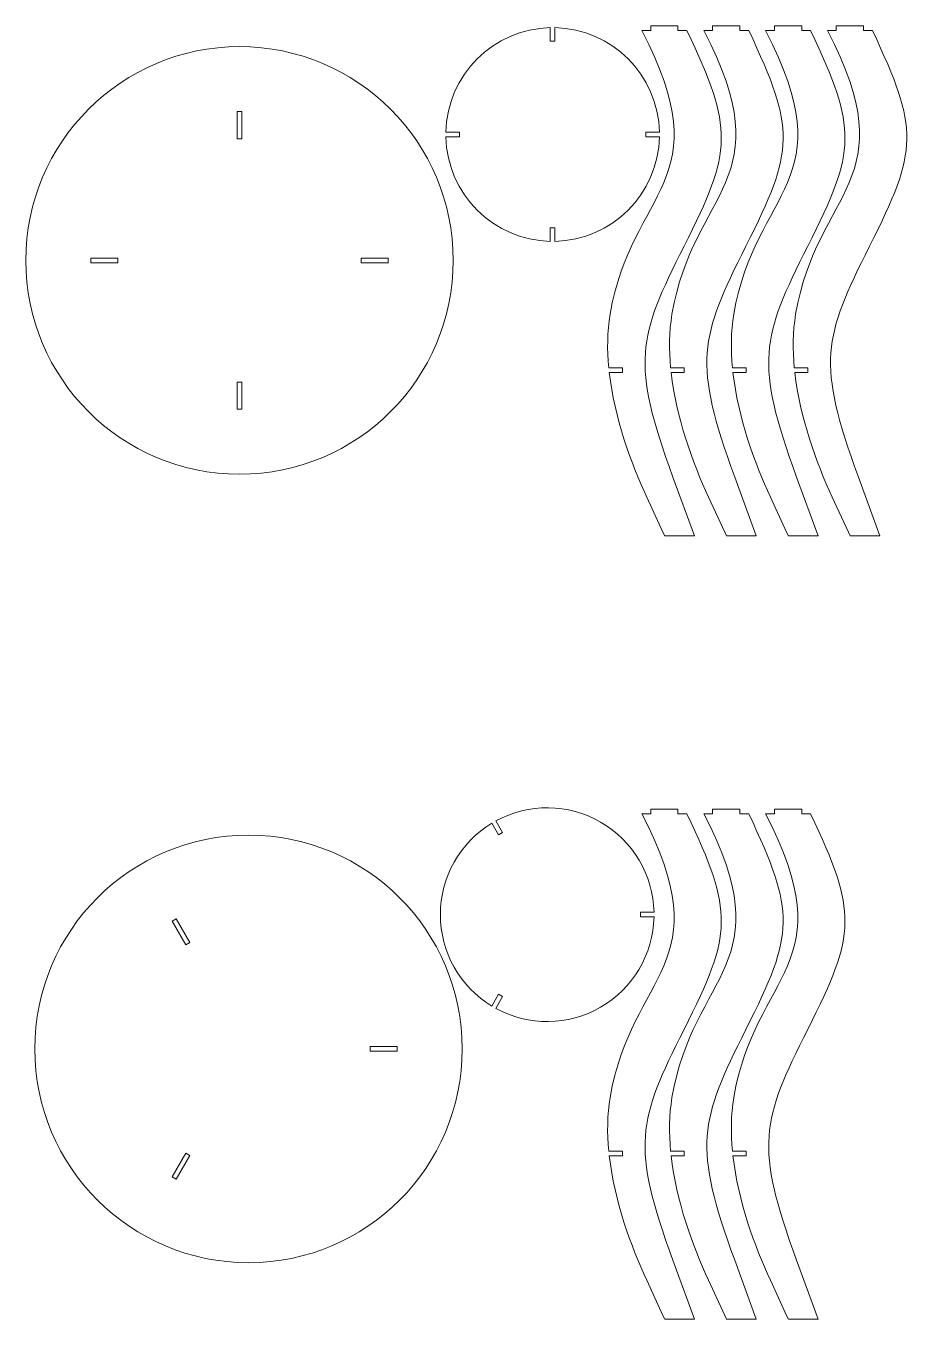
# Model space of a CAD drawing. Header units: millimetres. Extents: x -567 to 583, y -832 to 832.
import ezdxf

# ---------------------------------------------------------------- set-up
doc = ezdxf.new("R2010")
doc.units = ezdxf.units.MM
doc.header["$MEASUREMENT"] = 0
doc.layers.add('Camada 1', color=7, linetype='Continuous')

msp = doc.modelspace()

# ---------------------------------------------------------------- linework, layer by layer
at = {"layer": 'Camada 1', "color": 250, "lineweight": 20}
for points, knots in [([(-26.3798, 688.9624), (-24.7738, 615.3737), (34.4988, 556.1011), (108.0875, 554.4951), (108.0875, 554.4951), (108.0875, 554.4951), (108.0875, 571.9624), (108.0875, 571.9624), (108.0875, 571.9624), (108.0875, 571.9624), (114.0874, 571.9624), (114.0874, 571.9624), (114.0874, 571.9624), (114.0874, 571.9624), (114.0874, 554.4951), (114.0874, 554.4951), (114.0874, 554.4951), (187.6761, 556.1011), (246.9487, 615.3737), (248.5547, 688.9624), (248.5547, 688.9624), (248.5547, 688.9624), (231.0874, 688.9624), (231.0874, 688.9624), (231.0874, 688.9624), (231.0874, 688.9624), (231.0874, 694.9623), (231.0874, 694.9623), (231.0874, 694.9623), (231.0874, 694.9623), (248.5547, 694.9623), (248.5547, 694.9623), (248.5547, 694.9623), (246.9487, 768.551), (187.6761, 827.8236), (114.0874, 829.4296), (114.0874, 829.4296), (114.0874, 829.4296), (114.0874, 811.9623), (114.0874, 811.9623), (114.0874, 811.9623), (114.0874, 811.9623), (108.0875, 811.9623), (108.0875, 811.9623), (108.0875, 811.9623), (108.0875, 811.9623), (108.0875, 829.4296), (108.0875, 829.4296), (108.0875, 829.4296), (34.4988, 827.8236), (-24.7738, 768.551), (-26.3798, 694.9623), (-26.3798, 694.9623), (-26.3798, 694.9623), (-8.9125, 694.9623), (-8.9125, 694.9623), (-8.9125, 694.9623), (-8.9125, 694.9623), (-8.9125, 688.9624), (-8.9125, 688.9624), (-8.9125, 688.9624), (-8.9125, 688.9624), (-26.3798, 688.9624), (-26.3798, 688.9624)], [0, 0, 0, 0, 0.058823529, 0.058823529, 0.058823529, 0.058823529, 0.117647059, 0.117647059, 0.117647059, 0.117647059, 0.176470588, 0.176470588, 0.176470588, 0.176470588, 0.235294118, 0.235294118, 0.235294118, 0.235294118, 0.294117647, 0.294117647, 0.294117647, 0.294117647, 0.352941176, 0.352941176, 0.352941176, 0.352941176, 0.411764706, 0.411764706, 0.411764706, 0.411764706, 0.470588235, 0.470588235, 0.470588235, 0.470588235, 0.529411765, 0.529411765, 0.529411765, 0.529411765, 0.588235294, 0.588235294, 0.588235294, 0.588235294, 0.647058824, 0.647058824, 0.647058824, 0.647058824, 0.705882353, 0.705882353, 0.705882353, 0.705882353, 0.764705882, 0.764705882, 0.764705882, 0.764705882, 0.823529412, 0.823529412, 0.823529412, 0.823529412, 0.882352941, 0.882352941, 0.882352941, 0.882352941, 1, 1, 1, 1]), ([(265.8217, 251.3641), (211.7767, 398.759), (220.8769, 430.8884), (280.2001, 548.2044), (280.2001, 548.2044), (343.0071, 672.4063), (344.024, 698.3525), (283.8991, 825.6776), (283.8991, 825.6776), (283.8991, 825.6776), (272.4064, 825.6776), (272.4064, 825.6776), (272.4064, 825.6776), (272.4064, 825.6776), (272.4064, 831.6776), (272.4064, 831.6776), (272.4064, 831.6776), (272.4064, 831.6776), (237.4065, 831.6776), (237.4065, 831.6776), (237.4065, 831.6776), (237.4065, 831.6776), (237.4065, 825.6776), (237.4065, 825.6776), (237.4065, 825.6776), (237.4065, 825.6776), (225.9139, 825.6776), (225.9139, 825.6776), (225.9139, 825.6776), (328.3118, 629.7498), (212.3085, 622.1578), (185.073, 460.7637), (185.073, 460.7637), (181.3105, 438.4676), (181.0661, 415.1241), (183.3108, 391.6779), (183.3108, 391.6779), (183.3108, 391.6779), (200.9001, 391.6779), (200.9001, 391.6779), (200.9001, 391.6779), (200.9001, 391.6779), (200.9001, 385.6779), (200.9001, 385.6779), (200.9001, 385.6779), (200.9001, 385.6779), (183.9388, 385.6779), (183.9388, 385.6779), (183.9388, 385.6779), (190.5138, 327.7352), (211.7412, 269.6568), (232.1101, 225.678), (232.1101, 225.678), (232.1101, 225.678), (253.0843, 180.3922), (253.0843, 180.3922), (253.0843, 180.3922), (253.0843, 180.3922), (255.2677, 175.678), (255.2677, 175.678), (255.2677, 175.678), (255.2677, 175.678), (293.5731, 175.678), (293.5731, 175.678), (293.5731, 175.678), (293.5731, 175.678), (265.8217, 251.3641), (265.8217, 251.3641)], [0, 0, 0, 0, 0.055555556, 0.055555556, 0.055555556, 0.055555556, 0.111111111, 0.111111111, 0.111111111, 0.111111111, 0.166666667, 0.166666667, 0.166666667, 0.166666667, 0.222222222, 0.222222222, 0.222222222, 0.222222222, 0.277777778, 0.277777778, 0.277777778, 0.277777778, 0.333333333, 0.333333333, 0.333333333, 0.333333333, 0.388888889, 0.388888889, 0.388888889, 0.388888889, 0.444444444, 0.444444444, 0.444444444, 0.444444444, 0.5, 0.5, 0.5, 0.5, 0.555555556, 0.555555556, 0.555555556, 0.555555556, 0.611111111, 0.611111111, 0.611111111, 0.611111111, 0.666666667, 0.666666667, 0.666666667, 0.666666667, 0.722222222, 0.722222222, 0.722222222, 0.722222222, 0.777777778, 0.777777778, 0.777777778, 0.777777778, 0.833333333, 0.833333333, 0.833333333, 0.833333333, 0.888888889, 0.888888889, 0.888888889, 0.888888889, 1, 1, 1, 1]), ([(345.4083, 251.3641), (291.3633, 398.759), (300.4635, 430.8884), (359.7867, 548.2044), (359.7867, 548.2044), (422.5937, 672.4063), (423.6106, 698.3525), (363.4857, 825.6776), (363.4857, 825.6776), (363.4857, 825.6776), (351.993, 825.6776), (351.993, 825.6776), (351.993, 825.6776), (351.993, 825.6776), (351.993, 831.6776), (351.993, 831.6776), (351.993, 831.6776), (351.993, 831.6776), (316.9931, 831.6776), (316.9931, 831.6776), (316.9931, 831.6776), (316.9931, 831.6776), (316.9931, 825.6776), (316.9931, 825.6776), (316.9931, 825.6776), (316.9931, 825.6776), (305.5005, 825.6776), (305.5005, 825.6776), (305.5005, 825.6776), (407.8984, 629.7498), (291.8951, 622.1578), (264.6596, 460.7637), (264.6596, 460.7637), (260.8971, 438.4676), (260.6527, 415.1241), (262.8974, 391.6779), (262.8974, 391.6779), (262.8974, 391.6779), (280.4867, 391.6779), (280.4867, 391.6779), (280.4867, 391.6779), (280.4867, 391.6779), (280.4867, 385.6779), (280.4867, 385.6779), (280.4867, 385.6779), (280.4867, 385.6779), (263.5254, 385.6779), (263.5254, 385.6779), (263.5254, 385.6779), (270.1004, 327.7352), (291.3278, 269.6568), (311.6967, 225.678), (311.6967, 225.678), (311.6967, 225.678), (332.6709, 180.3922), (332.6709, 180.3922), (332.6709, 180.3922), (332.6709, 180.3922), (334.8543, 175.678), (334.8543, 175.678), (334.8543, 175.678), (334.8543, 175.678), (373.1597, 175.678), (373.1597, 175.678), (373.1597, 175.678), (373.1597, 175.678), (345.4083, 251.3641), (345.4083, 251.3641)], [0, 0, 0, 0, 0.055555556, 0.055555556, 0.055555556, 0.055555556, 0.111111111, 0.111111111, 0.111111111, 0.111111111, 0.166666667, 0.166666667, 0.166666667, 0.166666667, 0.222222222, 0.222222222, 0.222222222, 0.222222222, 0.277777778, 0.277777778, 0.277777778, 0.277777778, 0.333333333, 0.333333333, 0.333333333, 0.333333333, 0.388888889, 0.388888889, 0.388888889, 0.388888889, 0.444444444, 0.444444444, 0.444444444, 0.444444444, 0.5, 0.5, 0.5, 0.5, 0.555555556, 0.555555556, 0.555555556, 0.555555556, 0.611111111, 0.611111111, 0.611111111, 0.611111111, 0.666666667, 0.666666667, 0.666666667, 0.666666667, 0.722222222, 0.722222222, 0.722222222, 0.722222222, 0.777777778, 0.777777778, 0.777777778, 0.777777778, 0.833333333, 0.833333333, 0.833333333, 0.833333333, 0.888888889, 0.888888889, 0.888888889, 0.888888889, 1, 1, 1, 1]), ([(424.9949, 251.3641), (370.9499, 398.759), (380.0501, 430.8884), (439.3733, 548.2044), (439.3733, 548.2044), (502.1803, 672.4063), (503.1972, 698.3525), (443.0723, 825.6776), (443.0723, 825.6776), (443.0723, 825.6776), (431.5796, 825.6776), (431.5796, 825.6776), (431.5796, 825.6776), (431.5796, 825.6776), (431.5796, 831.6776), (431.5796, 831.6776), (431.5796, 831.6776), (431.5796, 831.6776), (396.5797, 831.6776), (396.5797, 831.6776), (396.5797, 831.6776), (396.5797, 831.6776), (396.5797, 825.6776), (396.5797, 825.6776), (396.5797, 825.6776), (396.5797, 825.6776), (385.0871, 825.6776), (385.0871, 825.6776), (385.0871, 825.6776), (487.485, 629.7498), (371.4817, 622.1578), (344.2462, 460.7637), (344.2462, 460.7637), (340.4837, 438.4676), (340.2393, 415.1241), (342.484, 391.6779), (342.484, 391.6779), (342.484, 391.6779), (360.0733, 391.6779), (360.0733, 391.6779), (360.0733, 391.6779), (360.0733, 391.6779), (360.0733, 385.6779), (360.0733, 385.6779), (360.0733, 385.6779), (360.0733, 385.6779), (343.112, 385.6779), (343.112, 385.6779), (343.112, 385.6779), (349.687, 327.7352), (370.9144, 269.6568), (391.2833, 225.678), (391.2833, 225.678), (391.2833, 225.678), (412.2575, 180.3922), (412.2575, 180.3922), (412.2575, 180.3922), (412.2575, 180.3922), (414.4409, 175.678), (414.4409, 175.678), (414.4409, 175.678), (414.4409, 175.678), (452.7463, 175.678), (452.7463, 175.678), (452.7463, 175.678), (452.7463, 175.678), (424.9949, 251.3641), (424.9949, 251.3641)], [0, 0, 0, 0, 0.055555556, 0.055555556, 0.055555556, 0.055555556, 0.111111111, 0.111111111, 0.111111111, 0.111111111, 0.166666667, 0.166666667, 0.166666667, 0.166666667, 0.222222222, 0.222222222, 0.222222222, 0.222222222, 0.277777778, 0.277777778, 0.277777778, 0.277777778, 0.333333333, 0.333333333, 0.333333333, 0.333333333, 0.388888889, 0.388888889, 0.388888889, 0.388888889, 0.444444444, 0.444444444, 0.444444444, 0.444444444, 0.5, 0.5, 0.5, 0.5, 0.555555556, 0.555555556, 0.555555556, 0.555555556, 0.611111111, 0.611111111, 0.611111111, 0.611111111, 0.666666667, 0.666666667, 0.666666667, 0.666666667, 0.722222222, 0.722222222, 0.722222222, 0.722222222, 0.777777778, 0.777777778, 0.777777778, 0.777777778, 0.833333333, 0.833333333, 0.833333333, 0.833333333, 0.888888889, 0.888888889, 0.888888889, 0.888888889, 1, 1, 1, 1]), ([(504.5815, 251.3641), (450.5365, 398.759), (459.6367, 430.8884), (518.9599, 548.2044), (518.9599, 548.2044), (581.7669, 672.4063), (582.7838, 698.3525), (522.6589, 825.6776), (522.6589, 825.6776), (522.6589, 825.6776), (511.1662, 825.6776), (511.1662, 825.6776), (511.1662, 825.6776), (511.1662, 825.6776), (511.1662, 831.6776), (511.1662, 831.6776), (511.1662, 831.6776), (511.1662, 831.6776), (476.1663, 831.6776), (476.1663, 831.6776), (476.1663, 831.6776), (476.1663, 831.6776), (476.1663, 825.6776), (476.1663, 825.6776), (476.1663, 825.6776), (476.1663, 825.6776), (464.6737, 825.6776), (464.6737, 825.6776), (464.6737, 825.6776), (567.0716, 629.7498), (451.0683, 622.1578), (423.8328, 460.7637), (423.8328, 460.7637), (420.0703, 438.4676), (419.8259, 415.1241), (422.0706, 391.6779), (422.0706, 391.6779), (422.0706, 391.6779), (439.6599, 391.6779), (439.6599, 391.6779), (439.6599, 391.6779), (439.6599, 391.6779), (439.6599, 385.6779), (439.6599, 385.6779), (439.6599, 385.6779), (439.6599, 385.6779), (422.6986, 385.6779), (422.6986, 385.6779), (422.6986, 385.6779), (429.2736, 327.7352), (450.501, 269.6568), (470.8699, 225.678), (470.8699, 225.678), (470.8699, 225.678), (491.8441, 180.3922), (491.8441, 180.3922), (491.8441, 180.3922), (491.8441, 180.3922), (494.0275, 175.678), (494.0275, 175.678), (494.0275, 175.678), (494.0275, 175.678), (532.3329, 175.678), (532.3329, 175.678), (532.3329, 175.678), (532.3329, 175.678), (504.5815, 251.3641), (504.5815, 251.3641)], [0, 0, 0, 0, 0.055555556, 0.055555556, 0.055555556, 0.055555556, 0.111111111, 0.111111111, 0.111111111, 0.111111111, 0.166666667, 0.166666667, 0.166666667, 0.166666667, 0.222222222, 0.222222222, 0.222222222, 0.222222222, 0.277777778, 0.277777778, 0.277777778, 0.277777778, 0.333333333, 0.333333333, 0.333333333, 0.333333333, 0.388888889, 0.388888889, 0.388888889, 0.388888889, 0.444444444, 0.444444444, 0.444444444, 0.444444444, 0.5, 0.5, 0.5, 0.5, 0.555555556, 0.555555556, 0.555555556, 0.555555556, 0.611111111, 0.611111111, 0.611111111, 0.611111111, 0.666666667, 0.666666667, 0.666666667, 0.666666667, 0.722222222, 0.722222222, 0.722222222, 0.722222222, 0.777777778, 0.777777778, 0.777777778, 0.777777778, 0.833333333, 0.833333333, 0.833333333, 0.833333333, 0.888888889, 0.888888889, 0.888888889, 0.888888889, 1, 1, 1, 1]), ([(-16.9258, 529.9822), (-16.9258, 681.8605), (-140.0475, 804.9822), (-291.9258, 804.9822), (-291.9258, 804.9822), (-443.8041, 804.9822), (-566.9258, 681.8605), (-566.9258, 529.9822), (-566.9258, 529.9822), (-566.9258, 378.1039), (-443.8041, 254.9822), (-291.9258, 254.9822), (-291.9258, 254.9822), (-140.0475, 254.9822), (-16.9258, 378.1039), (-16.9258, 529.9822)], [0, 0, 0, 0, 0.2, 0.2, 0.2, 0.2, 0.4, 0.4, 0.4, 0.4, 0.6, 0.6, 0.6, 0.6, 1, 1, 1, 1]), ([(-288.9258, 686.4885), (-288.9258, 686.4885), (-294.9258, 686.4885), (-294.9258, 686.4885), (-294.9258, 686.4885), (-294.9258, 686.4885), (-294.9258, 721.4885), (-294.9258, 721.4885), (-294.9258, 721.4885), (-294.9258, 721.4885), (-288.9258, 721.4885), (-288.9258, 721.4885), (-288.9258, 721.4885), (-288.9258, 721.4885), (-288.9258, 686.4885), (-288.9258, 686.4885)], [0, 0, 0, 0, 0.2, 0.2, 0.2, 0.2, 0.4, 0.4, 0.4, 0.4, 0.6, 0.6, 0.6, 0.6, 1, 1, 1, 1]), ([(-483.4322, 532.9821), (-483.4322, 532.9821), (-448.4322, 532.9821), (-448.4322, 532.9821), (-448.4322, 532.9821), (-448.4322, 532.9821), (-448.4322, 526.9821), (-448.4322, 526.9821), (-448.4322, 526.9821), (-448.4322, 526.9821), (-483.4322, 526.9821), (-483.4322, 526.9821), (-483.4322, 526.9821), (-483.4322, 526.9821), (-483.4322, 532.9821), (-483.4322, 532.9821)], [0, 0, 0, 0, 0.2, 0.2, 0.2, 0.2, 0.4, 0.4, 0.4, 0.4, 0.6, 0.6, 0.6, 0.6, 1, 1, 1, 1]), ([(-135.4195, 532.9821), (-135.4195, 532.9821), (-100.4195, 532.9821), (-100.4195, 532.9821), (-100.4195, 532.9821), (-100.4195, 532.9821), (-100.4195, 526.9821), (-100.4195, 526.9821), (-100.4195, 526.9821), (-100.4195, 526.9821), (-135.4195, 526.9821), (-135.4195, 526.9821), (-135.4195, 526.9821), (-135.4195, 526.9821), (-135.4195, 532.9821), (-135.4195, 532.9821)], [0, 0, 0, 0, 0.2, 0.2, 0.2, 0.2, 0.4, 0.4, 0.4, 0.4, 0.6, 0.6, 0.6, 0.6, 1, 1, 1, 1]), ([(-288.9258, 373.4758), (-288.9258, 373.4758), (-288.9258, 338.4758), (-288.9258, 338.4758), (-288.9258, 338.4758), (-288.9258, 338.4758), (-294.9258, 338.4758), (-294.9258, 338.4758), (-294.9258, 338.4758), (-294.9258, 338.4758), (-294.9258, 373.4758), (-294.9258, 373.4758), (-294.9258, 373.4758), (-294.9258, 373.4758), (-288.9258, 373.4758), (-288.9258, 373.4758)], [0, 0, 0, 0, 0.2, 0.2, 0.2, 0.2, 0.4, 0.4, 0.4, 0.4, 0.6, 0.6, 0.6, 0.6, 1, 1, 1, 1]), ([(-33.4398, -311.3981), (-33.4398, -359.4518), (-8.3531, -404.0191), (32.7285, -428.9482), (32.7285, -428.9482), (32.7285, -428.9482), (41.4621, -413.8211), (41.4621, -413.8211), (41.4621, -413.8211), (41.4621, -413.8211), (46.6582, -416.8211), (46.6582, -416.8211), (46.6582, -416.8211), (46.6582, -416.8211), (37.9246, -431.9482), (37.9246, -431.9482), (37.9246, -431.9482), (80.0546, -455.0614), (131.1944, -454.5034), (172.8102, -430.4766), (172.8102, -430.4766), (214.4259, -406.4497), (240.479, -362.4404), (241.5274, -314.3981), (241.5274, -314.3981), (241.5274, -314.3981), (224.0602, -314.3981), (224.0602, -314.3981), (224.0602, -314.3981), (224.0602, -314.3981), (224.0602, -308.3981), (224.0602, -308.3981), (224.0602, -308.3981), (224.0602, -308.3981), (241.5274, -308.3981), (241.5274, -308.3981), (241.5274, -308.3981), (240.479, -260.3558), (214.4259, -216.3465), (172.8102, -192.3196), (172.8102, -192.3196), (131.1944, -168.2928), (80.0546, -167.7348), (37.9246, -190.848), (37.9246, -190.848), (37.9246, -190.848), (46.6582, -205.9751), (46.6582, -205.9751), (46.6582, -205.9751), (46.6582, -205.9751), (41.4621, -208.9751), (41.4621, -208.9751), (41.4621, -208.9751), (41.4621, -208.9751), (32.7285, -193.848), (32.7285, -193.848), (32.7285, -193.848), (-8.3531, -218.7771), (-33.4398, -263.3444), (-33.4398, -311.3981)], [0, 0, 0, 0, 0.0625, 0.0625, 0.0625, 0.0625, 0.125, 0.125, 0.125, 0.125, 0.1875, 0.1875, 0.1875, 0.1875, 0.25, 0.25, 0.25, 0.25, 0.3125, 0.3125, 0.3125, 0.3125, 0.375, 0.375, 0.375, 0.375, 0.4375, 0.4375, 0.4375, 0.4375, 0.5, 0.5, 0.5, 0.5, 0.5625, 0.5625, 0.5625, 0.5625, 0.625, 0.625, 0.625, 0.625, 0.6875, 0.6875, 0.6875, 0.6875, 0.75, 0.75, 0.75, 0.75, 0.8125, 0.8125, 0.8125, 0.8125, 0.875, 0.875, 0.875, 0.875, 1, 1, 1, 1]), ([(265.8217, -755.9916), (211.7767, -608.5967), (220.8769, -576.4673), (280.2001, -459.1513), (280.2001, -459.1513), (343.0071, -334.9494), (344.024, -309.0032), (283.8991, -181.6781), (283.8991, -181.6781), (283.8991, -181.6781), (272.4064, -181.6781), (272.4064, -181.6781), (272.4064, -181.6781), (272.4064, -181.6781), (272.4064, -175.6781), (272.4064, -175.6781), (272.4064, -175.6781), (272.4064, -175.6781), (237.4065, -175.6781), (237.4065, -175.6781), (237.4065, -175.6781), (237.4065, -175.6781), (237.4065, -181.6781), (237.4065, -181.6781), (237.4065, -181.6781), (237.4065, -181.6781), (225.9139, -181.6781), (225.9139, -181.6781), (225.9139, -181.6781), (328.3118, -377.6059), (212.3085, -385.1979), (185.073, -546.592), (185.073, -546.592), (181.3105, -568.8881), (181.0661, -592.2316), (183.3108, -615.6778), (183.3108, -615.6778), (183.3108, -615.6778), (200.9001, -615.6778), (200.9001, -615.6778), (200.9001, -615.6778), (200.9001, -615.6778), (200.9001, -621.6778), (200.9001, -621.6778), (200.9001, -621.6778), (200.9001, -621.6778), (183.9388, -621.6778), (183.9388, -621.6778), (183.9388, -621.6778), (190.5138, -679.6205), (211.7412, -737.6989), (232.1101, -781.6777), (232.1101, -781.6777), (232.1101, -781.6777), (253.0843, -826.9635), (253.0843, -826.9635), (253.0843, -826.9635), (253.0843, -826.9635), (255.2677, -831.6777), (255.2677, -831.6777), (255.2677, -831.6777), (255.2677, -831.6777), (293.5731, -831.6777), (293.5731, -831.6777), (293.5731, -831.6777), (293.5731, -831.6777), (265.8217, -755.9916), (265.8217, -755.9916)], [0, 0, 0, 0, 0.055555556, 0.055555556, 0.055555556, 0.055555556, 0.111111111, 0.111111111, 0.111111111, 0.111111111, 0.166666667, 0.166666667, 0.166666667, 0.166666667, 0.222222222, 0.222222222, 0.222222222, 0.222222222, 0.277777778, 0.277777778, 0.277777778, 0.277777778, 0.333333333, 0.333333333, 0.333333333, 0.333333333, 0.388888889, 0.388888889, 0.388888889, 0.388888889, 0.444444444, 0.444444444, 0.444444444, 0.444444444, 0.5, 0.5, 0.5, 0.5, 0.555555556, 0.555555556, 0.555555556, 0.555555556, 0.611111111, 0.611111111, 0.611111111, 0.611111111, 0.666666667, 0.666666667, 0.666666667, 0.666666667, 0.722222222, 0.722222222, 0.722222222, 0.722222222, 0.777777778, 0.777777778, 0.777777778, 0.777777778, 0.833333333, 0.833333333, 0.833333333, 0.833333333, 0.888888889, 0.888888889, 0.888888889, 0.888888889, 1, 1, 1, 1]), ([(345.4083, -755.9916), (291.3633, -608.5967), (300.4635, -576.4673), (359.7867, -459.1513), (359.7867, -459.1513), (422.5937, -334.9494), (423.6106, -309.0032), (363.4857, -181.6781), (363.4857, -181.6781), (363.4857, -181.6781), (351.993, -181.6781), (351.993, -181.6781), (351.993, -181.6781), (351.993, -181.6781), (351.993, -175.6781), (351.993, -175.6781), (351.993, -175.6781), (351.993, -175.6781), (316.9931, -175.6781), (316.9931, -175.6781), (316.9931, -175.6781), (316.9931, -175.6781), (316.9931, -181.6781), (316.9931, -181.6781), (316.9931, -181.6781), (316.9931, -181.6781), (305.5005, -181.6781), (305.5005, -181.6781), (305.5005, -181.6781), (407.8984, -377.6059), (291.8951, -385.1979), (264.6596, -546.592), (264.6596, -546.592), (260.8971, -568.8881), (260.6527, -592.2316), (262.8974, -615.6778), (262.8974, -615.6778), (262.8974, -615.6778), (280.4867, -615.6778), (280.4867, -615.6778), (280.4867, -615.6778), (280.4867, -615.6778), (280.4867, -621.6778), (280.4867, -621.6778), (280.4867, -621.6778), (280.4867, -621.6778), (263.5254, -621.6778), (263.5254, -621.6778), (263.5254, -621.6778), (270.1004, -679.6205), (291.3278, -737.6989), (311.6967, -781.6777), (311.6967, -781.6777), (311.6967, -781.6777), (332.6709, -826.9635), (332.6709, -826.9635), (332.6709, -826.9635), (332.6709, -826.9635), (334.8543, -831.6777), (334.8543, -831.6777), (334.8543, -831.6777), (334.8543, -831.6777), (373.1597, -831.6777), (373.1597, -831.6777), (373.1597, -831.6777), (373.1597, -831.6777), (345.4083, -755.9916), (345.4083, -755.9916)], [0, 0, 0, 0, 0.055555556, 0.055555556, 0.055555556, 0.055555556, 0.111111111, 0.111111111, 0.111111111, 0.111111111, 0.166666667, 0.166666667, 0.166666667, 0.166666667, 0.222222222, 0.222222222, 0.222222222, 0.222222222, 0.277777778, 0.277777778, 0.277777778, 0.277777778, 0.333333333, 0.333333333, 0.333333333, 0.333333333, 0.388888889, 0.388888889, 0.388888889, 0.388888889, 0.444444444, 0.444444444, 0.444444444, 0.444444444, 0.5, 0.5, 0.5, 0.5, 0.555555556, 0.555555556, 0.555555556, 0.555555556, 0.611111111, 0.611111111, 0.611111111, 0.611111111, 0.666666667, 0.666666667, 0.666666667, 0.666666667, 0.722222222, 0.722222222, 0.722222222, 0.722222222, 0.777777778, 0.777777778, 0.777777778, 0.777777778, 0.833333333, 0.833333333, 0.833333333, 0.833333333, 0.888888889, 0.888888889, 0.888888889, 0.888888889, 1, 1, 1, 1]), ([(424.9949, -755.9916), (370.9499, -608.5967), (380.0501, -576.4673), (439.3733, -459.1513), (439.3733, -459.1513), (502.1803, -334.9494), (503.1972, -309.0032), (443.0723, -181.6781), (443.0723, -181.6781), (443.0723, -181.6781), (431.5796, -181.6781), (431.5796, -181.6781), (431.5796, -181.6781), (431.5796, -181.6781), (431.5796, -175.6781), (431.5796, -175.6781), (431.5796, -175.6781), (431.5796, -175.6781), (396.5797, -175.6781), (396.5797, -175.6781), (396.5797, -175.6781), (396.5797, -175.6781), (396.5797, -181.6781), (396.5797, -181.6781), (396.5797, -181.6781), (396.5797, -181.6781), (385.0871, -181.6781), (385.0871, -181.6781), (385.0871, -181.6781), (487.485, -377.6059), (371.4817, -385.1979), (344.2462, -546.592), (344.2462, -546.592), (340.4837, -568.8881), (340.2393, -592.2316), (342.484, -615.6778), (342.484, -615.6778), (342.484, -615.6778), (360.0733, -615.6778), (360.0733, -615.6778), (360.0733, -615.6778), (360.0733, -615.6778), (360.0733, -621.6778), (360.0733, -621.6778), (360.0733, -621.6778), (360.0733, -621.6778), (343.112, -621.6778), (343.112, -621.6778), (343.112, -621.6778), (349.687, -679.6205), (370.9144, -737.6989), (391.2833, -781.6777), (391.2833, -781.6777), (391.2833, -781.6777), (412.2575, -826.9635), (412.2575, -826.9635), (412.2575, -826.9635), (412.2575, -826.9635), (414.4409, -831.6777), (414.4409, -831.6777), (414.4409, -831.6777), (414.4409, -831.6777), (452.7463, -831.6777), (452.7463, -831.6777), (452.7463, -831.6777), (452.7463, -831.6777), (424.9949, -755.9916), (424.9949, -755.9916)], [0, 0, 0, 0, 0.055555556, 0.055555556, 0.055555556, 0.055555556, 0.111111111, 0.111111111, 0.111111111, 0.111111111, 0.166666667, 0.166666667, 0.166666667, 0.166666667, 0.222222222, 0.222222222, 0.222222222, 0.222222222, 0.277777778, 0.277777778, 0.277777778, 0.277777778, 0.333333333, 0.333333333, 0.333333333, 0.333333333, 0.388888889, 0.388888889, 0.388888889, 0.388888889, 0.444444444, 0.444444444, 0.444444444, 0.444444444, 0.5, 0.5, 0.5, 0.5, 0.555555556, 0.555555556, 0.555555556, 0.555555556, 0.611111111, 0.611111111, 0.611111111, 0.611111111, 0.666666667, 0.666666667, 0.666666667, 0.666666667, 0.722222222, 0.722222222, 0.722222222, 0.722222222, 0.777777778, 0.777777778, 0.777777778, 0.777777778, 0.833333333, 0.833333333, 0.833333333, 0.833333333, 0.888888889, 0.888888889, 0.888888889, 0.888888889, 1, 1, 1, 1]), ([(-5.3441, -484.1178), (-5.3441, -332.2395), (-128.4658, -209.1178), (-280.3441, -209.1178), (-280.3441, -209.1178), (-432.2224, -209.1178), (-555.3441, -332.2395), (-555.3441, -484.1178), (-555.3441, -484.1178), (-555.3441, -635.9961), (-432.2224, -759.1178), (-280.3441, -759.1178), (-280.3441, -759.1178), (-128.4658, -759.1178), (-5.3441, -635.9961), (-5.3441, -484.1178)], [0, 0, 0, 0, 0.2, 0.2, 0.2, 0.2, 0.4, 0.4, 0.4, 0.4, 0.6, 0.6, 0.6, 0.6, 1, 1, 1, 1]), ([(-361.1953, -350.0794), (-361.1953, -350.0794), (-378.6953, -319.7685), (-378.6953, -319.7685), (-378.6953, -319.7685), (-378.6953, -319.7685), (-373.4991, -316.7685), (-373.4991, -316.7685), (-373.4991, -316.7685), (-373.4991, -316.7685), (-355.9991, -347.0794), (-355.9991, -347.0794), (-355.9991, -347.0794), (-355.9991, -347.0794), (-361.1953, -350.0794), (-361.1953, -350.0794)], [0, 0, 0, 0, 0.2, 0.2, 0.2, 0.2, 0.4, 0.4, 0.4, 0.4, 0.6, 0.6, 0.6, 0.6, 1, 1, 1, 1]), ([(-123.8377, -481.1179), (-123.8377, -481.1179), (-88.8377, -481.1179), (-88.8377, -481.1179), (-88.8377, -481.1179), (-88.8377, -481.1179), (-88.8377, -487.1179), (-88.8377, -487.1179), (-88.8377, -487.1179), (-88.8377, -487.1179), (-123.8377, -487.1179), (-123.8377, -487.1179), (-123.8377, -487.1179), (-123.8377, -487.1179), (-123.8377, -481.1179), (-123.8377, -481.1179)], [0, 0, 0, 0, 0.2, 0.2, 0.2, 0.2, 0.4, 0.4, 0.4, 0.4, 0.6, 0.6, 0.6, 0.6, 1, 1, 1, 1]), ([(-378.6953, -648.4672), (-378.6953, -648.4672), (-361.1953, -618.1563), (-361.1953, -618.1563), (-361.1953, -618.1563), (-361.1953, -618.1563), (-355.9991, -621.1563), (-355.9991, -621.1563), (-355.9991, -621.1563), (-355.9991, -621.1563), (-373.4991, -651.4672), (-373.4991, -651.4672), (-373.4991, -651.4672), (-373.4991, -651.4672), (-378.6953, -648.4672), (-378.6953, -648.4672)], [0, 0, 0, 0, 0.2, 0.2, 0.2, 0.2, 0.4, 0.4, 0.4, 0.4, 0.6, 0.6, 0.6, 0.6, 1, 1, 1, 1])]:
    msp.add_open_spline(points, degree=3, knots=knots, dxfattribs=at)

doc.saveas('drawing.dxf')
